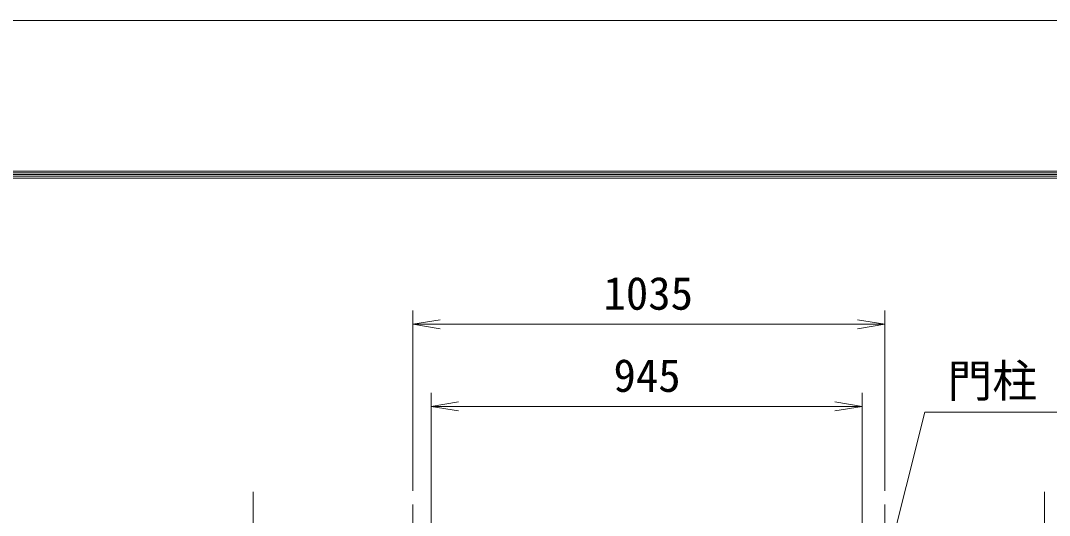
# Model space of a CAD drawing. Units: millimetres, scale not verified. Extents: x -6300 to 6300, y -4455 to 4455.
# Drawn here: x -4236 to -1980, y 3371 to 4455 of the extents above; entities that cross this region are included whole.
import ezdxf
from ezdxf.enums import TextEntityAlignment as Align

# ---------------------------------------------------------------- set-up
doc = ezdxf.new("R2010")
doc.units = ezdxf.units.MM
doc.header["$LTSCALE"] = 30
doc.linetypes.add('USER1', pattern=[50.8, 31.75, -6.35, 6.35, -6.35])
for name, color, linetype, lineweight in [('0-1_D-BMK', 2, 'USER1', 13), ('0-7_D-STR-DIM', 7, 'Continuous', 9), ('0-8_0', 7, 'Continuous', 9), ('0-A_D-STR-TXT', 7, 'Continuous', 9), ('0-B_D-TTL', 7, 'Continuous', 9)]:
    doc.layers.add(name, color=color, linetype=linetype, lineweight=lineweight)
doc.styles.add('ＭＳ ゴシック', font='')
doc.styles.get('ＭＳ ゴシック').set_extended_font_data('MS Gothic')

# ---------------------------------------------------------------- blocks, each defined once
blk = doc.blocks.new('_Open')
at = {"layer": '0-8_0'}
blk.add_line((-30, 5), (0, 0), dxfattribs=at)
blk.add_lwpolyline([(-30, -5), (0, 0), (-30, 0)], dxfattribs=at)

msp = doc.modelspace()

# ---------------------------------------------------------------- linework, layer by layer
at = {"layer": '0-1_D-BMK'}
for p, q in [((-3375.76, 3394.82), (-3375.76, -1050.99)), ((-2340.76, 3394.82), (-2340.76, -1050.99))]:
    msp.add_line(p, q, dxfattribs=at)
at = {"layer": '0-7_D-STR-DIM'}
for p, q in [((-3375.76, 3424.82), (-3375.76, 3819.58)), ((-2340.76, 3424.82), (-2340.76, 3819.58)), ((-3315.76, 3789.58), (-2400.76, 3789.58)), ((-3335.51, 1126.58), (-3335.51, 3639.58)), ((-2390.51, 1126.58), (-2390.51, 3639.58)), ((-3275.51, 3609.58), (-2450.51, 3609.58)), ((-3725.76, 1410.23), (-3725.76, 3422.58)), ((-1990.76, 1410.23), (-1990.76, 3422.58))]:
    msp.add_line(p, q, dxfattribs=at)
at = {"layer": '0-A_D-STR-TXT'}
msp.add_lwpolyline([(-1438.95, 3596.68), (-2253.02, 3596.68), (-2335.14, 3271)], dxfattribs=at)
at = {"layer": '0-B_D-TTL', "color": 2, "lineweight": 18}
msp.add_lwpolyline([(-6300, 4455), (6300, 4455), (6300, -4455), (-6300, -4455)], close=True, dxfattribs=at)
at = {"layer": '0-B_D-TTL'}
for points in [[(-5895, 4125), (5895, 4125), (5895, -4125), (-5895, -4125)], [(-5891.25, 4121.25), (5891.25, 4121.25), (5891.25, -4121.25), (-5891.25, -4121.25)], [(-5887.5, 4117.5), (5887.5, 4117.5), (5887.5, -4117.5), (-5887.5, -4117.5)], [(-5883.75, 4113.75), (5883.75, 4113.75), (5883.75, -4113.75), (-5883.75, -4113.75)], [(-5880, 4110), (5880, 4110), (5880, -4110), (-5880, -4110)]]:
    msp.add_lwpolyline(points, close=True, dxfattribs=at)

# ---------------------------------------------------------------- block references
at = {"layer": '0-7_D-STR-DIM', "xscale": 2, "yscale": 2, "rotation": 180}
for p in [(-3375.76, 3789.58), (-3335.51, 3609.58)]:
    msp.add_blockref('_Open', p, dxfattribs=at)
at = {"layer": '0-7_D-STR-DIM', "xscale": 2, "yscale": 2}
for p in [(-2340.76, 3789.58), (-2390.51, 3609.58)]:
    msp.add_blockref('_Open', p, dxfattribs=at)

# ---------------------------------------------------------------- texts
at = {"layer": '0-7_D-STR-DIM', "style": 'ＭＳ ゴシック'}
for s, p in [('1035', (-2957.64, 3799.7)), ('945', (-2935.72, 3619.7))]:
    msp.add_text(s, height=72.14, dxfattribs=at).set_placement(p, align=Align.BOTTOM_LEFT)
at = {"layer": '0-A_D-STR-TXT', "style": 'ＭＳ ゴシック'}
msp.add_text('門柱 φ60.5x5.5', height=72.14, dxfattribs=at).set_placement((-2203.37, 3607.93), align=Align.BOTTOM_LEFT)

doc.saveas('drawing.dxf')
